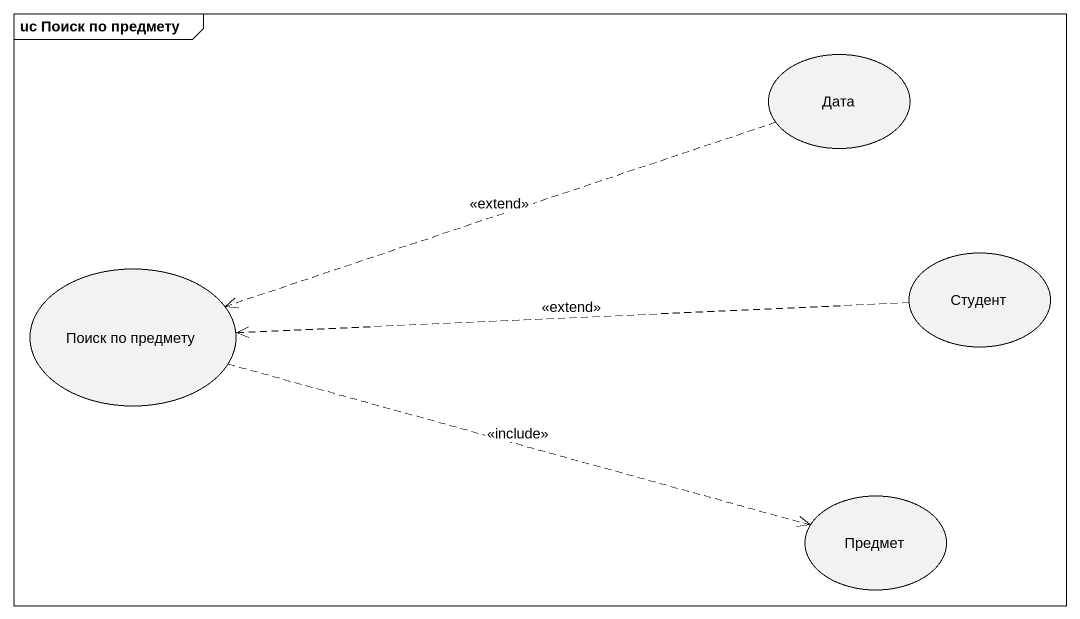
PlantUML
@startuml
mainframe uc Поиск по предмету
usecase Дата
usecase "Поиск по предмету" as Поиск_по_предмету
usecase Студент
usecase Предмет
Дата .left.> Поиск_по_предмету : <<extend>>
Поиск_по_предмету .right.> Предмет : <<include>>
Студент .left.> Поиск_по_предмету : <<extend>>
@enduml
